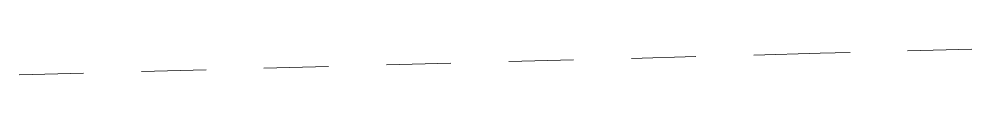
# Model space of a CAD drawing. Header units: millimetres. Extents: x 5493291 to 5652041, y -5155064 to -5098765.
# Drawn here: x 5541290 to 5556925, y -5146191 to -5145772 of the extents above; entities that cross this region are included whole.
import ezdxf

# ---------------------------------------------------------------- set-up
doc = ezdxf.new("R2010")
doc.units = ezdxf.units.MM
doc.header["$MEASUREMENT"] = 0
doc.layers.add('Drawing & Figure_Pen_No__62', color=7, linetype='Continuous', lineweight=13, true_color=0xaaaaaa)

msp = doc.modelspace()

# ---------------------------------------------------------------- linework, layer by layer
at = {"layer": 'Drawing & Figure_Pen_No__62', "color": 253, "linetype": 'Continuous', "lineweight": 13, "true_color": 0xaaaaaa}
for points in [[(5551337, -5145922), (5552396, -5145894)], [(5553346, -5145868), (5554435, -5145839)], [(5554435, -5145839), (5554926, -5145826)], [(5555867, -5145801), (5556925, -5145772)], [(5545309, -5146083), (5546368, -5146055)], [(5547318, -5146030), (5548377, -5146001)], [(5549328, -5145976), (5550386, -5145947)], [(5541290, -5146191), (5542349, -5146163)], [(5543300, -5146137), (5544358, -5146109)]]:
    msp.add_lwpolyline(points, dxfattribs=at)

doc.saveas('drawing.dxf')
